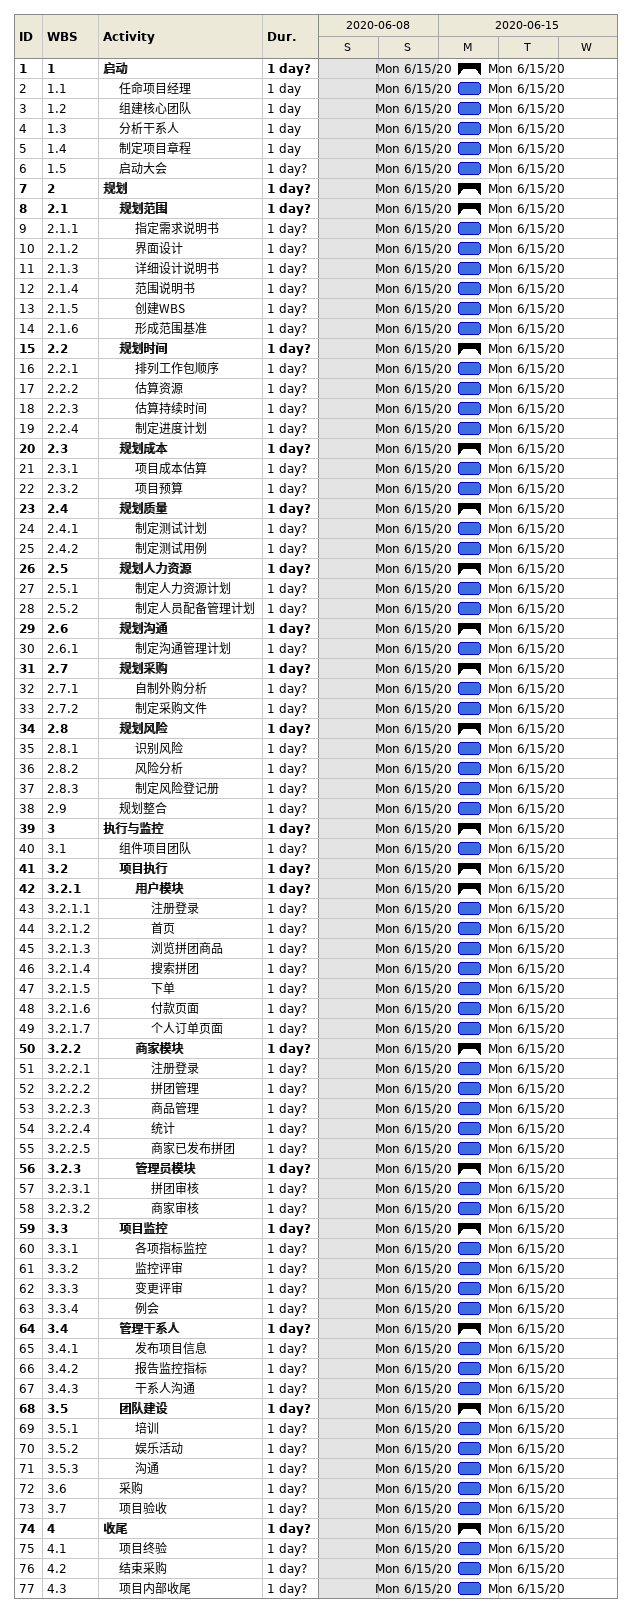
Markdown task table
| ID | WBS | Task | Duration | Start | Finish |
|---|---|---|---|---|---|
| 1 | 1 | **启动** | 1d? | 2020-06-15 | 2020-06-15 |
| 2 | 1.1 | 任命项目经理 | 1d | 2020-06-15 | 2020-06-15 |
| 3 | 1.2 | 组建核心团队 | 1d | 2020-06-15 | 2020-06-15 |
| 4 | 1.3 | 分析干系人 | 1d | 2020-06-15 | 2020-06-15 |
| 5 | 1.4 | 制定项目章程 | 1d | 2020-06-15 | 2020-06-15 |
| 6 | 1.5 | 启动大会 | 1d? | 2020-06-15 | 2020-06-15 |
| 7 | 2 | **规划** | 1d? | 2020-06-15 | 2020-06-15 |
| 8 | 2.1 | **规划范围** | 1d? | 2020-06-15 | 2020-06-15 |
| 9 | 2.1.1 | 指定需求说明书 | 1d? | 2020-06-15 | 2020-06-15 |
| 10 | 2.1.2 | 界面设计 | 1d? | 2020-06-15 | 2020-06-15 |
| 11 | 2.1.3 | 详细设计说明书 | 1d? | 2020-06-15 | 2020-06-15 |
| 12 | 2.1.4 | 范围说明书 | 1d? | 2020-06-15 | 2020-06-15 |
| 13 | 2.1.5 | 创建WBS | 1d? | 2020-06-15 | 2020-06-15 |
| 14 | 2.1.6 | 形成范围基准 | 1d? | 2020-06-15 | 2020-06-15 |
| 15 | 2.2 | **规划时间** | 1d? | 2020-06-15 | 2020-06-15 |
| 16 | 2.2.1 | 排列工作包顺序 | 1d? | 2020-06-15 | 2020-06-15 |
| 17 | 2.2.2 | 估算资源 | 1d? | 2020-06-15 | 2020-06-15 |
| 18 | 2.2.3 | 估算持续时间 | 1d? | 2020-06-15 | 2020-06-15 |
| 19 | 2.2.4 | 制定进度计划 | 1d? | 2020-06-15 | 2020-06-15 |
| 20 | 2.3 | **规划成本** | 1d? | 2020-06-15 | 2020-06-15 |
| 21 | 2.3.1 | 项目成本估算 | 1d? | 2020-06-15 | 2020-06-15 |
| 22 | 2.3.2 | 项目预算 | 1d? | 2020-06-15 | 2020-06-15 |
| 23 | 2.4 | **规划质量** | 1d? | 2020-06-15 | 2020-06-15 |
| 24 | 2.4.1 | 制定测试计划 | 1d? | 2020-06-15 | 2020-06-15 |
| 25 | 2.4.2 | 制定测试用例 | 1d? | 2020-06-15 | 2020-06-15 |
| 26 | 2.5 | **规划人力资源** | 1d? | 2020-06-15 | 2020-06-15 |
| 27 | 2.5.1 | 制定人力资源计划 | 1d? | 2020-06-15 | 2020-06-15 |
| 28 | 2.5.2 | 制定人员配备管理计划 | 1d? | 2020-06-15 | 2020-06-15 |
| 29 | 2.6 | **规划沟通** | 1d? | 2020-06-15 | 2020-06-15 |
| 30 | 2.6.1 | 制定沟通管理计划 | 1d? | 2020-06-15 | 2020-06-15 |
| 31 | 2.7 | **规划采购** | 1d? | 2020-06-15 | 2020-06-15 |
| 32 | 2.7.1 | 自制外购分析 | 1d? | 2020-06-15 | 2020-06-15 |
| 33 | 2.7.2 | 制定采购文件 | 1d? | 2020-06-15 | 2020-06-15 |
| 34 | 2.8 | **规划风险** | 1d? | 2020-06-15 | 2020-06-15 |
| 35 | 2.8.1 | 识别风险 | 1d? | 2020-06-15 | 2020-06-15 |
| 36 | 2.8.2 | 风险分析 | 1d? | 2020-06-15 | 2020-06-15 |
| 37 | 2.8.3 | 制定风险登记册 | 1d? | 2020-06-15 | 2020-06-15 |
| 38 | 2.9 | 规划整合 | 1d? | 2020-06-15 | 2020-06-15 |
| 39 | 3 | **执行与监控** | 1d? | 2020-06-15 | 2020-06-15 |
| 40 | 3.1 | 组件项目团队 | 1d? | 2020-06-15 | 2020-06-15 |
| 41 | 3.2 | **项目执行** | 1d? | 2020-06-15 | 2020-06-15 |
| 42 | 3.2.1 | **用户模块** | 1d? | 2020-06-15 | 2020-06-15 |
| 43 | 3.2.1.1 | 注册登录 | 1d? | 2020-06-15 | 2020-06-15 |
| 44 | 3.2.1.2 | 首页 | 1d? | 2020-06-15 | 2020-06-15 |
| 45 | 3.2.1.3 | 浏览拼团商品 | 1d? | 2020-06-15 | 2020-06-15 |
| 46 | 3.2.1.4 | 搜索拼团 | 1d? | 2020-06-15 | 2020-06-15 |
| 47 | 3.2.1.5 | 下单 | 1d? | 2020-06-15 | 2020-06-15 |
| 48 | 3.2.1.6 | 付款页面 | 1d? | 2020-06-15 | 2020-06-15 |
| 49 | 3.2.1.7 | 个人订单页面 | 1d? | 2020-06-15 | 2020-06-15 |
| 50 | 3.2.2 | **商家模块** | 1d? | 2020-06-15 | 2020-06-15 |
| 51 | 3.2.2.1 | 注册登录 | 1d? | 2020-06-15 | 2020-06-15 |
| 52 | 3.2.2.2 | 拼团管理 | 1d? | 2020-06-15 | 2020-06-15 |
| 53 | 3.2.2.3 | 商品管理 | 1d? | 2020-06-15 | 2020-06-15 |
| 54 | 3.2.2.4 | 统计 | 1d? | 2020-06-15 | 2020-06-15 |
| 55 | 3.2.2.5 | 商家已发布拼团 | 1d? | 2020-06-15 | 2020-06-15 |
| 56 | 3.2.3 | **管理员模块** | 1d? | 2020-06-15 | 2020-06-15 |
| 57 | 3.2.3.1 | 拼团审核 | 1d? | 2020-06-15 | 2020-06-15 |
| 58 | 3.2.3.2 | 商家审核 | 1d? | 2020-06-15 | 2020-06-15 |
| 59 | 3.3 | **项目监控** | 1d? | 2020-06-15 | 2020-06-15 |
| 60 | 3.3.1 | 各项指标监控 | 1d? | 2020-06-15 | 2020-06-15 |
| 61 | 3.3.2 | 监控评审 | 1d? | 2020-06-15 | 2020-06-15 |
| 62 | 3.3.3 | 变更评审 | 1d? | 2020-06-15 | 2020-06-15 |
| 63 | 3.3.4 | 例会 | 1d? | 2020-06-15 | 2020-06-15 |
| 64 | 3.4 | **管理干系人** | 1d? | 2020-06-15 | 2020-06-15 |
| 65 | 3.4.1 | 发布项目信息 | 1d? | 2020-06-15 | 2020-06-15 |
| 66 | 3.4.2 | 报告监控指标 | 1d? | 2020-06-15 | 2020-06-15 |
| 67 | 3.4.3 | 干系人沟通 | 1d? | 2020-06-15 | 2020-06-15 |
| 68 | 3.5 | **团队建设** | 1d? | 2020-06-15 | 2020-06-15 |
| 69 | 3.5.1 | 培训 | 1d? | 2020-06-15 | 2020-06-15 |
| 70 | 3.5.2 | 娱乐活动 | 1d? | 2020-06-15 | 2020-06-15 |
| 71 | 3.5.3 | 沟通 | 1d? | 2020-06-15 | 2020-06-15 |
| 72 | 3.6 | 采购 | 1d? | 2020-06-15 | 2020-06-15 |
| 73 | 3.7 | 项目验收 | 1d? | 2020-06-15 | 2020-06-15 |
| 74 | 4 | **收尾** | 1d? | 2020-06-15 | 2020-06-15 |
| 75 | 4.1 | 项目终验 | 1d? | 2020-06-15 | 2020-06-15 |
| 76 | 4.2 | 结束采购 | 1d? | 2020-06-15 | 2020-06-15 |
| 77 | 4.3 | 项目内部收尾 | 1d? | 2020-06-15 | 2020-06-15 |
